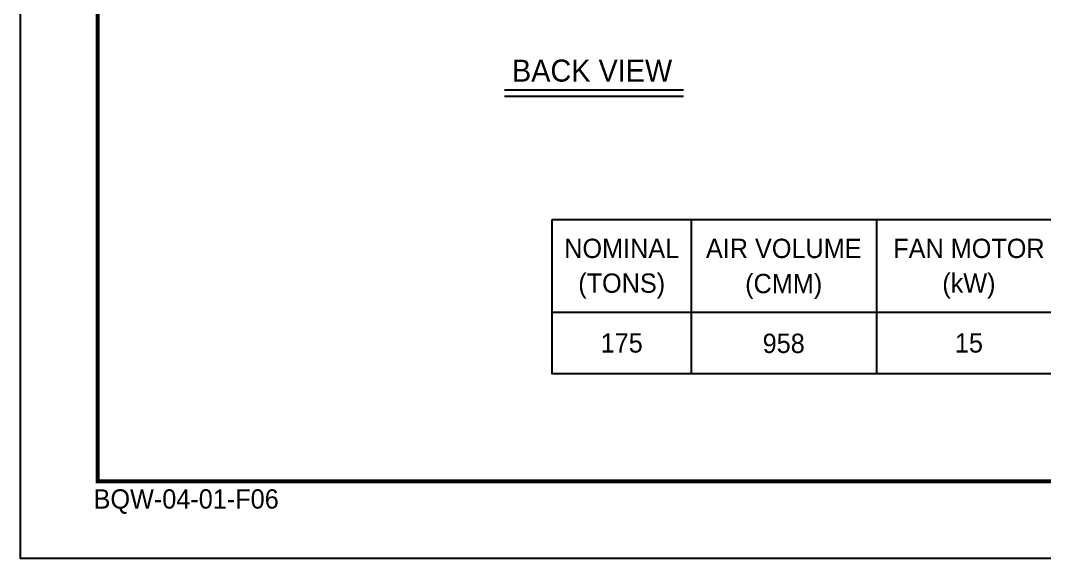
# Model space of a CAD drawing. Header units: millimetres. Extents: x -17070 to 42538, y -291348 to 31440.
# Drawn here: x 13131 to 22421, y 10645 to 15523 of the extents above; entities that cross this region are included whole.
import ezdxf
from ezdxf.enums import TextEntityAlignment as Align

# ---------------------------------------------------------------- set-up
doc = ezdxf.new("R2010")
doc.units = ezdxf.units.MM
for name, color, linetype in [('냉각탑_box', 1, 'Continuous'), ('냉각탑_form', 1, 'Continuous'), ('냉각탑_text', 3, 'Continuous')]:
    doc.layers.add(name, color=color, linetype=linetype)
doc.styles.add('돋움', font='Dotum.ttf')

msp = doc.modelspace()

# ---------------------------------------------------------------- linework, layer by layer
at = {"layer": 'Defpoints'}
msp.add_lwpolyline([(13130.9, 31440.3), (42538.1, 31440.3), (42538.1, 10645.2), (13130.9, 10645.2)], close=True, dxfattribs=at)
at = {"layer": '냉각탑_box'}
for p, q in [((17521.9, 14894), (19145.2, 14894)), ((17521.9, 14835.8), (19145.2, 14835.8)), ((19215.6, 13719.7), (19215.6, 12319.7)), ((20895.6, 13719.7), (20895.6, 12319.7)), ((17955.6, 12879.7), (33005.6, 12879.7))]:
    msp.add_line(p, q, dxfattribs=at)
msp.add_lwpolyline([(17955.6, 13719.7), (33005.6, 13719.7), (33005.6, 12319.7), (17955.6, 12319.7)], close=True, dxfattribs=at)
at = {"layer": '냉각탑_form', "const_width": 35}
msp.add_lwpolyline([(13831.1, 30740.1), (13831.1, 11345.4), (41837.9, 11345.4), (41837.9, 30740.1)], close=True, dxfattribs=at)

# ---------------------------------------------------------------- texts
at = {"layer": '냉각탑_form', "style": '돋움'}
msp.add_text('BQW-04-01-F06', height=175.043, dxfattribs=at).set_placement((13794.2, 11097.7))
at = {"layer": '냉각탑_text', "style": '돋움'}
for s, height, p in [('BACK VIEW', 199.97, (18316.9, 15068.9)), ('NOMINAL', 175, (18585.6, 13457.2)), ('AIR VOLUME', 175, (20055.6, 13457.2)), ('FAN MOTOR', 175, (21735.6, 13457.2)), ('(TONS)', 175, (18585.6, 13142.2)), ('(CMM)', 175, (20055.2, 13138.4)), ('(kW)', 175, (21735.6, 13142.2)), ('175', 175, (18585.6, 12599.7)), ('958', 175, (20055.2, 12595.9)), ('15', 175, (21735.6, 12599.7))]:
    msp.add_text(s, height=height, dxfattribs=at).set_placement(p, align=Align.MIDDLE_CENTER)

doc.saveas('drawing.dxf')
